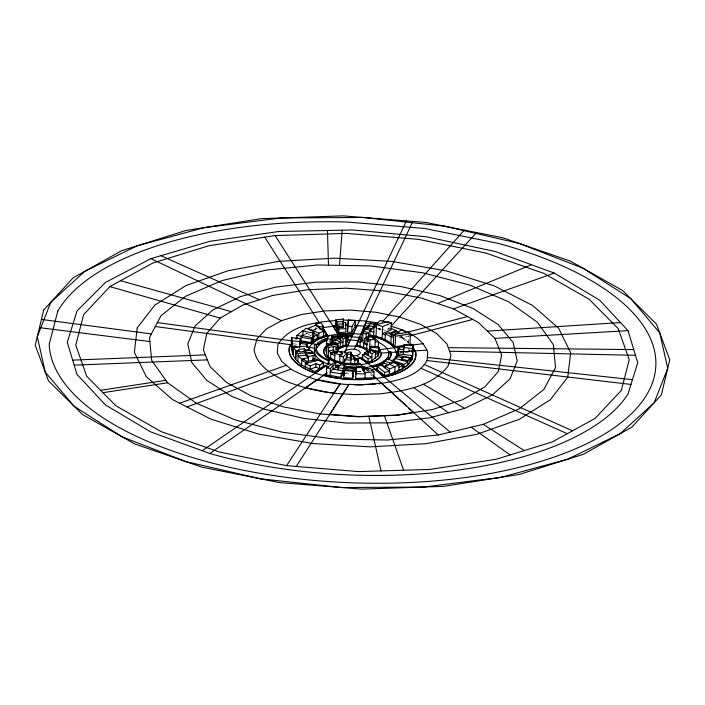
<?xml version="1.0" encoding="UTF-8"?>
<svg xmlns="http://www.w3.org/2000/svg" width="705" height="705" viewBox="0 0 705 705"><rect width="100%" height="100%" fill="white"/><g stroke="black" fill="none" stroke-linecap="round" stroke-linejoin="round"><path stroke-width="0.53" stroke-dasharray="3.52 2.64" d="M315.435 327.164L315.311 329.984L319.823 328.953M329.164 342.392L329.253 340.356M335.633 349.486L335.756 346.543M335.994 350.649L336.126 347.565M336.223 346.948L336.074 350.473L336.919 349.319M336.329 350.394L336.461 347.265M363.075 337.369L363.163 335.351M367.005 371.324L367.12 368.671M366.988 370.698L367.772 370.557L365.736 368.944M379.942 328.01L379.863 329.896L378.109 329.517M391.09 330.019L388.032 328.653L388.155 325.833M409.966 344.507L402.07 338.153L402.22 334.628M400.819 336.558L408.556 342.207M408.301 342.797L408.618 335.598M408.829 351.98L408.935 349.548M404.864 351.821L409.2 352.086L409.27 350.517L412.945 350.738M345.397 374.038L346.27 372.319M387.345 330.204L389.53 327.825M363.031 338.374L363.657 337.721M303.714 334.778L306.587 333.588L311.504 335.791M388.032 328.653L389.962 327.851M408.671 336.153L402.758 337.695L400.801 336.787M313.884 329.297L317.109 328.609M313.875 329.535L318.175 328.618M366.979 370.936L369.825 370.425M398.783 337.228L402.899 336.611M400.475 351.61L403.63 351.407M404.679 351.346L412.037 350.879M402.564 351.707L412.028 351.108M357.329 371.835L361.683 371.597M399.744 352.103L403.789 351.945M404.793 351.901L411.94 351.619M399.735 352.341L403.771 352.183M404.785 352.139L411.931 351.857M398.898 351.46L401.824 351.636M345.335 373.165L351.874 373.668M293.324 343.74L298.25 344.41M292.945 345.018L296.179 345.459M377.713 328.239L381.678 329.367M382.665 329.649L385.644 330.486M377.704 328.477L381.669 329.596M370.627 344.736L372.372 345.468M305.785 332.927L310.764 335.157M399.435 336.902L402.07 338.153M402.767 337.457L408.565 341.978M367.772 370.557L370.099 372.672M370.874 373.386L372.425 374.796M370.407 374.514L371.764 375.791M408.979 348.455L409.2 352.086M360.898 371.42A44.186 18.956 2.5 0 1 357.77 371.517M360.907 371.183A44.186 18.956 2.5 0 1 357.779 371.288"/><path stroke-width="1.06" d="M300.224 344.683L300.48 338.805L291.614 337.598L291.2 347.001L292.936 354.633L293.095 351.108L292.284 346.789L297.369 347.248M292.134 350.314L292.54 340.912L291.614 337.598M293.58 347.186L293.218 355.408L295.404 359.065L295.765 350.834L293.58 347.186L307.142 346.137L309.521 349.601L305.018 349.944L304.357 348.834L298.321 349.301L299.087 350.579L295.765 350.834M315.012 358.695L315.17 355.161L310.526 350.226L300.039 352.042L299.466 351.213L296.285 351.513L295.924 359.744L301.537 364.952L314.985 371.614L323.278 366.248L323.436 362.714L315.012 358.695L312.976 359.109L315.717 360.81M296.726 339.211L296.884 335.448L302.965 330.469M297.818 361.762L298.18 353.531L296.285 351.513M299.396 347.433L299.66 341.555L300.48 338.805M302.877 334.549L301.211 336.135L301.009 340.841L311.275 342.471L313.593 340.021L317.417 338.435L317.567 334.91L313.628 333.148M301.537 364.952L301.793 359.074L298.074 355.884L305.529 355.197L308.455 357.708L301.793 359.074M302.833 335.73L312.588 337.721L311.434 338.946L301.158 337.307L302.833 335.73L303.035 331.024L305.988 328.222L313.954 331.791L313.593 340.021M304.216 351.927L304.357 348.834M307.627 363.084L307.68 361.912L304.19 359.753L304.234 358.572M304.921 352.007L305.018 349.944M305.529 355.197L305.626 352.844M305.221 367.243L305.424 362.537L301.74 360.255L304.19 359.753M305.309 387.917L317.232 379.51L340.03 383.855L286.6 465.652L219.264 451.984L161.004 431.548L115.796 405.719L86.724 376.267L75.761 345.194L83.657 314.615L109.874 286.618L152.624 263.115L208.997 245.701L275.144 235.567L346.569 233.399L418.4 239.348L485.736 253.016L543.996 273.452L589.204 299.281L618.276 328.733L629.239 359.806L621.343 390.385L595.126 418.382L552.376 441.885L496.003 459.299L429.856 469.433L358.431 471.601L286.6 465.652M307.168 347.398L307.292 344.463L299.555 343.282M308.296 361.233L308.508 356.536L305.573 354.016L312.888 353.337M202.168 450.724L328.944 363.674L329.103 360.149A36.59 15.695 2.5 0 1 316.66 344.939L314.923 344.701A39.33 16.876 2.5 0 0 328.292 360.704L328.133 364.229A39.33 16.876 2.5 0 1 314.765 348.226L306.975 346.93M319.656 365.164L316.007 363.533L310.262 365.904L310.103 369.429L315.849 367.058L319.506 368.689L319.656 365.164L323.436 362.714M311.275 342.471L311.434 338.946M312.095 343.661C315.734 339.096 322.414 337.651 327.728 335.686L322.485 327.464M312.438 341.246L312.791 333.016L313.954 331.791M314.747 361.418L312.923 360.29L313.126 355.584M323.41 335.897L323.621 331.191L315.523 325.287L315.576 324.106L320.986 322.864L323.295 326.221L323.198 328.565L325.481 331.879L325.322 335.413L318.757 337.818L316.801 336.946M315.214 373.104L325.128 366.3M315.972 350.482A36.59 15.695 2.5 0 1 316.501 348.464L316.66 344.939M315.849 367.058L316.007 363.533M317.479 344.392L317.532 343.22A38.246 16.409 2.5 0 1 327.71 337.827M318.757 337.818L318.96 333.113L323.621 331.191M319.568 328.239L319.621 327.067L315.576 324.106M327.393 339.026A36.59 15.695 2.5 0 0 319.444 343.485L319.391 344.657L316.501 348.464M323.48 375.439L326.988 372.804M326.115 350.711L326.671 343.52L330.627 343.961L330.839 339.193L333.068 336.197L329.482 335.272L326.882 338.752L326.115 350.711L326.53 353.54M334.064 352.306L337.783 351.663L338.039 345.785L336.602 344.128L326.988 345.115L326.582 354.527L328.257 356.809L334.663 360.343L343.018 362.723L345.335 360.502M327.728 335.686L319.101 338.902L312.764 342.815L309.134 347.38M333.58 369.482L335.589 367.27L335.791 362.564L334.311 362.361L326.732 367.878L326.424 374.928L341.044 377.29L344.507 371.403M328.257 356.809L328.662 347.406L326.988 345.115M331.086 345.203L331.191 342.85L335.906 343.22L336.259 344.472M330.566 358.51L330.821 352.632L328.512 350.931L333.236 350.112L334.875 351.372L334.831 352.544M330.125 375.527L330.433 368.477L335.791 362.564M334.39 344.639L331.579 344.895L331.914 337.748M332.936 326.107L336.012 325.631M329.64 414.646L349.054 384.313L359.753 384.851L381.581 383.123L413.676 412.584M332.742 343.705L333.068 336.197M333.236 350.112L333.386 346.587M332.954 369.05L342.93 370.821L341.194 373.765L330.275 372.002L332.954 369.05L333.113 365.516M335.783 319.858L335.474 326.908L338.788 332.513L345.855 332.125L345.661 322.599L343.185 322.537L343.344 319.012L335.783 319.858L336.946 321.832L336.637 328.882M334.663 360.343L334.972 353.284L338.576 351.434L342.251 353.073L342.198 354.254L339.96 356.104L343.273 356.845L347.133 353.143L341.132 351.266L340.207 351.742M334.082 393.161L340.03 383.855M340.074 365.516L337.034 364.996L336.118 365.622L336.074 366.803A39.559 16.973 2.5 0 0 338.365 367.279M337.801 330.856L338.003 326.151L336.84 324.177L343.379 323.824L343.476 327.464L337.959 327.323L338.938 328.988L338.788 332.513M332.945 325.869L338.021 334.064L327.719 335.924L322.476 327.702L336.003 325.86M340.189 346.789L340.4 342.092L337.977 343.467L337.765 348.173L342.841 345.697L345.706 345.177L347.944 340.806L348.094 337.281L345.168 337.351M340.348 343.264L343 342.172L338.268 338.576L338.321 337.404L345.168 335.959L346.014 338.118L345.706 345.177M338.885 327.349L338.938 326.177M337.942 369.931L338.048 367.587L340.365 364.661L344.763 365.525L344.595 369.446M339.695 361.982L340.004 354.932L342.251 353.073M340.63 340.374L340.788 336.849L343.15 338.647L346.014 338.118M341.044 377.29L341.194 373.765M343.326 324.996L343.344 319.012M342.841 345.697L343.15 338.647M343.018 362.723L343.273 356.845M342.78 374.346L343.035 368.468L344.763 365.525M345.098 337.519L345.168 335.959M345.547 325.243L345.661 322.599M352.808 377.272L353.117 370.222L344.392 369.561L343.564 377.642L352.588 378.277L354.121 368.477L346.86 367.931L345.988 369.649M346.64 357.576L350.87 357.964L350.975 352.192L348.605 352.121L346.789 354.051L346.64 357.576L344.701 359.638L344.542 363.172L358.29 363.674L358.44 360.149L353.179 356.457M344.128 375.73L344.392 369.561M347.398 331.985L348.332 320.017L355.435 320.414L355.179 326.292L351.724 332.496L347.398 331.985L347.962 326.908M348.164 323.93L348.332 320.017M346.922 358.043L347.133 353.143M347.468 346.084L350.262 339.925L348.191 340.004M350.262 339.925L358.907 340.691M296.241 466.446L349.054 384.313M351.724 332.496L351.98 326.618L355.435 320.414M344.701 359.638L350.923 360.202L350.975 352.192M351.804 336.875L352.253 334.849A38.246 16.409 2.5 0 0 331.614 336.726M350.773 363.727L350.975 359.03L354.967 359.004L354.756 363.701M352.2 336.021L352.253 334.849M352.306 355.84L352.359 354.668L350.87 354.544M353.293 333.712L357.091 325.428L354.941 325.357M352.588 378.277L353.117 370.222M354.351 349.319L355.743 345.908A15.413 6.609 2.5 0 1 367.895 352.482M363.463 371.517L363.56 369.173L370.663 368.636L374.064 371.835L373.809 377.713L355.487 378.47L356.448 367.19L361.885 366.9L365.137 373.791L355.69 373.773M356.448 367.19L355.919 374.707M361.912 337.413L359.303 336.946L357.505 341.837L357.356 345.362L366.741 348.455L370.231 351.372L370.389 347.847L369.676 346.878L378.382 346.455L379.378 348.684L379.228 352.209M360.079 345.926L360.281 341.229L361.797 339.651L362.106 332.601L363.339 331.324L368.565 332.725L368.415 336.259M362.855 334.434A44.186 18.956 2.5 0 0 360.81 334.17L360.828 333.932A44.186 18.956 2.5 0 1 362.863 334.196M360.607 358.396L360.872 358.122A15.413 6.609 2.5 0 0 362.996 357.488M363.718 367.12L357.505 361.938M362.617 333.209L362.723 330.856L365.93 322.934L370.698 323.674M362.59 334.981L362.723 331.958M362.458 354.818L368.107 358.801L371.852 357.25L364.511 353.972L362.458 354.818L362.308 358.343L367.948 362.326L371.702 360.775L377.95 355.963L379.087 352.791L379.29 348.094L370.733 347.221L370.292 350.658L368.063 352.077M364.159 326.071L354.932 325.587M363.56 347.036L363.771 342.339L364.741 341.784M371.456 329.79L371.5 328.618L366.38 327.561L364.82 328.971L364.714 331.324L362.723 330.856M366.891 344.93L363.718 343.511L364.688 342.956L364.899 338.259L369.244 335.783L374.47 337.968L378.585 341.749L378.303 348.217M364.511 353.972L364.564 352.791L367.367 351.372L370.222 352.244M366.133 337.554L366.283 334.029L368.565 332.725M365.058 368.327L364.459 366.565L355.673 367.085L344.111 366.212M364.926 378.497L365.19 372.619L363.56 369.173M366.741 348.455L367.199 337.88L371.368 336.602L375.289 339.563L374.981 346.622M367.878 328.468L367.984 326.115L369.587 324.679M450.231 432.156L367.798 363.269A28.773 12.338 2.5 0 0 381.238 352.835L381.229 353.064A28.773 12.338 2.5 0 1 367.79 363.507L360.96 364.608A28.773 12.338 2.5 0 1 330.354 359.585A28.773 12.338 2.5 0 1 327.085 345.82M367.948 362.326L368.107 358.801M368.186 355.611L368.336 352.086L371.271 350.182L375.492 351.478L375.183 358.528M367.931 327.296L369.535 325.851L369.632 323.498L370.751 322.493L375.73 323.084L375.677 324.256L372.998 327.058L372.945 328.23L369.958 331.359L373.826 331.94M371.5 328.618L370.01 330.178L369.799 334.884C378.955 336.576 388.578 339.828 395.117 346.745L409.966 344.507L410.433 333.923L408.768 332.222L393.795 334.478L393.337 345.062M369.526 350.403L369.984 339.828L367.199 337.88M370.645 349.107L370.733 347.221M368.838 416.17L381 470.914M371.394 366.503L371.42 365.921L373.438 365.543A36.59 15.695 2.5 0 0 388.525 355.954L388.94 351.989L390.817 351.874L390.79 352.456A35.347 15.166 2.5 0 1 388.517 359.902M371.702 360.775L372.011 353.725L375.492 351.478M371.42 365.921L372.108 367.111A35.347 15.166 2.5 0 0 383.097 363.648M373.676 335.474L374.082 326.062L380.268 320.493L388.191 322.617M374.337 325.657L374.39 324.485L375.73 323.084M376.012 336.329L376.523 324.582L388.34 321.595L391.398 322.969L391.09 330.019L382.33 333.632L385.344 334.981M377.29 368.847L370.856 370.24M376.294 378.559L373.201 375.501M377.06 366.344L384.736 372.363L389.398 371.35L381.273 365.216L377.06 366.344L376.911 369.869L384.577 375.888L389.248 374.884L398.73 370.962L398.986 365.084L393.469 362.626L385.441 365.939L385.335 368.283M377.95 355.963L378.153 351.257L379.29 348.094M382.119 338.338L382.63 326.582L391.398 322.969M381.273 365.216L381.326 364.044L384.102 363.057L388.543 365.04M384.102 363.057L384.207 360.704L388.367 359.145L393.522 361.445L393.469 362.626M385.142 339.687L385.397 333.809L388.155 332.663L393.593 335.095M383.978 376.99L374.989 369.261M384.577 375.888L384.736 372.363M384.375 415.553L403.577 470.226M388.913 352.579L388.94 351.989M393.522 361.445L389.539 363.093L389.486 364.265L395.003 366.732L394.747 372.61M389.248 374.884L389.504 369.006L385.441 365.939M390.905 342.762L391.213 335.703L397.884 332.954L397.937 331.773L402.432 329.922L406.327 332.83M394.403 359.964A44.186 18.956 2.5 0 0 396.536 352.694L394.236 347.574A44.186 18.956 2.5 0 0 368.891 335.236M395.117 346.745L395.575 336.17L393.795 334.478M390.059 334.188L396.069 331.711L396.122 330.53L390.843 328.239M396.263 352.112L398.369 351.742M397.1 357.347L397.197 355.153L398.36 353.848L399.101 346.754L403.991 347.054L404.088 344.701L413.183 345.265L412.716 355.84M397.708 352.421L397.867 348.896L399.885 348.816M398.977 349.574L399.101 346.754M401.286 360.07L401.339 358.898L403.322 356.695L409.887 358.122L409.684 362.819L407.675 365.322L407.878 360.625L409.887 358.122M393.09 361.718L402.96 365.26L402.802 368.786L399.541 370.53M403.322 356.695L403.269 357.867L396.704 356.439L392.474 360.449L404.088 364.388L407.825 361.797L394.747 358.343M403.401 354.483L404.088 344.701M403.939 367.913L404.088 364.388M410.759 361.365L410.909 357.84L412.416 355.62L398.36 353.848M413.183 345.265L412.258 359.145L411.262 360.625M415.183 350.905L413.086 350.808M339.484 265.38L342.198 230.191M378.973 383.864C396.377 380.753 417.404 377.184 427.063 360.519L427.75 352.068C421.951 336.999 405.419 330.398 390.984 326.23L476.598 232.562M355.487 378.47L355.699 376.593M308.861 349.398L309.134 347.221M403.991 347.054L403.604 349.786L398.572 349.151M412.733 355.602L412.266 358.907L410.768 361.136M352.958 373.747L354.121 368.477M300.277 343.502L299.449 346.261L302.498 346.534M306.56 346.895L307.292 344.463M337.439 350.579A15.413 6.609 2.5 0 1 344.137 346.649L347.768 346.032L355.734 346.146L359.118 338.171M344.948 351.434L406.388 220.894M412.857 221.405L370.31 311.795L359.462 337.36L349.38 336.734A36.59 15.695 2.5 0 0 345.177 336.849M345.864 341.652L348.094 337.281M291.755 343.414L289.649 346.728A63.432 27.213 2.5 0 0 313.954 372.742C338.726 380.929 365.851 382.039 391.125 375.465A63.432 27.213 2.5 0 0 415.333 351.161L411.05 343.908M409.693 362.582L407.684 365.093L403.947 367.684L402.009 367.023M220.172 318.096L206.794 333.342L203.348 349.9L210.064 366.626L226.49 382.401L251.5 396.131L283.392 406.882L319.991 413.941L358.81 416.805L397.197 415.28L432.544 409.49L462.427 399.805L484.828 386.904L498.206 371.658L501.652 355.1L494.936 338.374L478.51 322.599L453.5 308.869L421.608 298.118L385.009 291.059L346.19 288.195L307.803 289.72L272.456 295.51L242.573 305.195L220.172 318.096L109.874 286.618M382.269 321.974L464.348 230.13M375.333 355.003L378.1 352.438L372.249 351.108M295.58 338.603L297.237 337.431M295.571 338.841L297.228 337.669M405.428 366.882L406.926 365.842M328.292 360.704L329.103 360.149M209.782 453.509A285.446 122.441 2.5 0 0 627.97 394.077L637.725 362.714L628.032 330.645L599.567 300.074L554.271 273.082L495.218 251.491L426.437 236.792L352.623 229.971L278.792 231.504L209.993 241.286L150.905 258.638L105.547 282.397L77.03 310.923L67.275 342.286L76.968 374.355L105.433 404.926L150.729 431.918L209.782 453.509L326.979 373.042M281.489 320.678L266.261 329.024L256.902 338.982L254.064 349.847C256.673 365.507 271.363 373.967 284.309 380.577C303.035 388.041 322.846 392.896 343.009 393.901L354.5 394.624L379.916 393.866L391.434 392.341C412.152 389.371 434.791 383.379 448.098 366.018L450.936 355.153L447.067 344.093L436.748 333.615L420.691 324.423L399.991 317.144L376.047 312.271L350.508 310.138L325.102 310.896L301.555 314.492L281.489 320.678L150.905 258.638M398.88 367.437L402.96 365.26M402.819 368.556L389.257 374.646L384.586 375.65L376.919 369.632M332.575 341.343L335.457 339.88L340.4 342.092M464.657 408.38L492.09 395.117L510.015 378.946L517.206 360.986L513.17 342.436L498.188 324.573L473.266 308.614L440.123 295.651L401.013 286.556L358.589 281.956L315.752 282.167L275.417 287.173L240.343 296.62L212.91 309.883L194.985 326.054L187.794 344.014L191.831 362.564L206.812 380.427L231.733 396.386L264.877 409.349L303.987 418.444L346.411 423.044L389.248 422.833L429.583 417.827L464.657 408.38L423.511 384.322M483.233 424.339L519.25 408.803L543.908 389.424L555.522 367.525L553.302 344.604L537.395 322.229L508.887 301.907L469.724 285.04L422.577 272.764L370.645 265.926L317.479 264.983L266.701 270.015L221.767 280.661L185.75 296.197L161.093 315.576L149.478 337.475L151.698 360.396L167.605 382.771L196.113 403.093L235.276 419.96L282.423 432.236L334.355 439.074L387.521 440.017L438.298 434.985L483.233 424.339L524.194 450.592M313.751 336.488L317.567 334.91M437.558 303.494L531.447 264.736M389.107 333.43L396.122 330.53M389.504 369.006L398.986 365.084M315.523 325.287L308.2 328.301L318.96 333.113M186.957 406.935L290.954 369.164C308.579 379.202 328.9 383.731 349.046 384.542M179.66 403.216L286.318 365.26M453.5 308.869L554.271 273.082M338.268 338.576L333.518 340.215L335.404 341.061M330.821 352.632L334.875 351.372M337.483 351.724L330.768 353.804L334.866 355.637M372.866 338.462L374.47 337.968M305.424 362.537L307.68 361.912M318.184 360.114L305.371 363.718L310.262 365.904M407.005 332.337L467.494 316.554M409.658 335.897L472.747 319.435M323.569 332.372L325.481 331.879M319.621 327.067L323.295 326.221M320.44 329.2L323.198 328.565M383.987 376.752L391.134 375.227A63.432 27.213 2.5 0 0 415.351 350.931M308.508 356.536L315.17 355.161M306.19 361.665L312.923 360.29M364.943 367.71L373.421 366.124A36.59 15.695 2.5 0 0 376.637 365.155M328.662 347.406L338.039 345.785M347.477 345.847L344.146 346.411A15.413 6.609 2.5 0 0 337.448 350.341M360.863 358.351L355.258 359.048M413.685 412.346L397.215 415.051L358.819 416.567L329.649 414.417M100.603 390.323L165.86 380.321M102.93 392.685L167.605 382.771M395.575 336.17L410.433 333.923M394.236 347.574L404.547 346.102M409.702 345.362L423.308 343.652M399.382 347.071L379.986 349.61L381.229 353.064L398.36 351.98M401.445 346.772L404.538 346.331M298.18 353.531L312.941 352.165M365.19 372.619L374.064 371.835M376.303 378.321C358.722 380.303 340.621 379.898 323.498 375.21M335.871 320.511C315.232 322.167 289.887 325.384 277.937 344.481L277.25 352.932L281.692 361.348L290.954 369.164M343.168 320.044L364.978 320.916L377.739 323.04M487.393 331.121L620.506 322.564M413.077 351.046L426.754 350.173M364.018 384.815L354.395 384.815M367.226 384.613L375.765 384.066M494.936 338.374L628.032 330.645M336.946 321.832L343.485 321.471M338.938 328.988L346.014 328.601M338.03 333.826L353.302 333.474M369.984 339.828L375.289 339.563M375.183 341.916L378.585 341.749M72.668 360.132L205.349 354.888M74.184 365.137L207.349 359.876M358.44 360.149L354.915 360.176L353.346 357.576M448.31 347.662L633.76 349.583M449.561 351.222L635.487 355.311M338.003 326.151L343.52 326.292M345.265 325.014L347.415 325.084M345.256 325.243L347.406 325.322M351.857 335.695L349.433 335.562A36.59 15.695 2.5 0 0 332.619 337.448M360.81 334.17L349.31 333.465L338.021 334.064L275.144 235.567M343.873 370.592L352.897 371.227M330.143 345.124L326.371 344.833L326.785 347.662M334.091 392.923L328.962 392.491L305.318 387.688M292.54 340.912L299.66 341.555M346.789 354.051L351.028 354.439M427.309 357.453L632.455 379.66M326.882 338.752L330.839 339.193M427.063 360.519L630.975 384.428M347.653 326.107L351.98 326.618M403.709 347.433L412.725 348.561M39.454 327.64L149.874 341.555M41.419 319.435L151.363 333.914M364.423 325.631L367.984 326.115M364.326 327.984L366.098 328.23M317.532 343.22L319.444 343.485M299.528 341.714L312.103 343.432M157.356 322.608L291.112 340.806M299.519 341.951L319.391 344.657A36.59 15.695 2.5 0 1 327.34 340.207M155.285 326.53L290.786 344.727L289.658 346.49A63.432 27.213 2.5 0 0 313.963 372.504L315.223 372.866M296.884 335.448L301.211 336.135M326.732 367.878L330.433 368.477M338.048 367.587L343.035 368.468M397.197 355.153L410.909 357.84M335.589 367.27L338.365 367.816M303.035 331.024L312.791 333.016M369.632 323.498L374.39 324.485M369.535 325.851L374.285 326.829M358.695 338.241L362.414 339.017M358.642 339.422L362.361 340.189M357.505 341.837L360.229 342.401M370.345 349.486L378.153 351.257M372.998 327.058L374.989 327.517M364.82 328.971L370.01 330.178M332.813 342.137L337.977 343.467M401.339 358.898L407.878 360.625M120.573 280.731L231.372 311.645M328.944 363.674L331.958 364.608M334.981 365.551L336.99 366.168M360.281 341.229L363.771 342.339M323.63 365.587L325.137 366.062M323.621 365.816L328.116 367.252M376.523 324.582L382.63 326.582M334.972 353.284L340.004 354.932M362.106 332.601L366.283 334.029M361.797 339.651L365.137 340.797M374.082 326.062L376.417 326.926M424.172 364.467L572.522 430.808M364.899 338.259L367.534 339.431M364.688 342.956L367.331 344.137M421.29 368.415L567.269 433.698M160.907 255.704L259.396 299.748M368.336 352.086L372.011 353.725M384.207 360.704L389.539 363.093M364.564 352.791L368.239 354.43M396.069 331.711L397.832 332.54M385.397 333.809L391.16 336.884M368.133 339.361L367.552 338.955L367.481 340.735L368.054 341.132M357.497 362.167L360.96 364.608M360.616 358.166L367.798 363.269M356.527 355.496L367.79 363.507M471.169 427.204L510.094 454.945M413.474 387.415L448.398 412.76M397.937 331.773L400.449 333.606M381.326 364.044L385.388 367.111M338.321 337.404L340.682 339.202M373.192 375.73L406.529 406.071M408.909 408.239L438.298 434.985M368.521 369.067L367.164 367.79L361.832 368.072L363.057 370.663M391.213 335.703L393.637 338.003M264.745 237.162L319.136 322.467M352.359 354.668L354.967 359.004M396.272 351.874L396.545 352.465A44.186 18.956 2.5 0 1 394.412 359.726M397.867 348.896L398.554 350.605M397.717 352.183L398.748 354.747M331.191 342.85L331.579 344.895M307.072 344.304L307.239 345.635M343.185 322.537L343.476 327.464M327.464 230.491L328.486 265.186M355.69 371.535A44.186 18.956 2.5 0 1 353.602 371.5M368.882 335.465A44.186 18.956 2.5 0 1 394.21 347.768M385.609 360.343A36.59 15.695 2.5 0 0 388.499 356.536L388.931 352.456L386.878 348.376A36.59 15.695 2.5 0 0 378.074 342.181M384.904 360.925A36.59 15.695 2.5 0 1 383.3 362.062M332.566 338.62A36.59 15.695 2.5 0 1 338.946 337.431M340.057 337.29A36.59 15.695 2.5 0 1 342.066 337.078M355.734 346.146A15.413 6.609 2.5 0 1 367.155 350.993M345.036 353.17A7.781 3.34 2.5 0 1 350.984 349.169A7.781 3.34 2.5 0 1 360.229 352.412A7.781 3.34 2.5 0 1 352.667 355.849M355.399 368.874A39.559 16.973 2.5 0 1 352.932 368.847M347.168 368.512A39.559 16.973 2.5 0 1 345.529 368.354M360.969 364.37A28.773 12.338 2.5 0 1 330.971 359.682A28.773 12.338 2.5 0 1 326.274 346.278M355.699 371.297A44.186 18.956 2.5 0 1 353.619 371.262M365.111 367.155A39.559 16.973 2.5 0 1 357.911 367.666M357.091 367.684A39.559 16.973 2.5 0 1 345.582 367.182M338.418 366.106A39.559 16.973 2.5 0 1 336.118 365.622M390.817 351.874A35.347 15.166 2.5 0 1 388.543 359.312M384.569 362.3A35.347 15.166 2.5 0 1 372.134 366.521M367.437 338.664L367.34 340.903L368.177 341.484L368.274 339.246L367.437 338.664M137.228 327.878L134.347 352.288L146.332 376.708L172.373 399.488L210.68 419.061L258.656 434.095L313.029 443.577L370.09 446.847L425.952 443.683L476.809 434.315L519.188 419.36L550.217 399.858L567.772 377.122L570.653 352.712L558.668 328.292L532.627 305.512L494.32 285.939L446.344 270.905L391.971 261.423L334.91 258.153L279.048 261.317L228.191 270.685L185.812 285.64L154.783 305.142L137.228 327.878M43.657 310.085L35.25 345.194L48.469 380.806L82.406 414.487L134.743 443.938L201.93 467.168L279.365 482.572L361.797 489.12L443.586 486.362L519.18 474.474L583.405 454.276L631.891 427.142L661.343 394.915L669.75 359.806L656.531 324.194L622.594 290.513L570.257 261.062L503.07 237.832L425.635 222.428L343.203 215.88L261.414 218.638L185.82 230.526L121.595 250.724L73.108 277.858L43.657 310.085M57.828 310.976L49.174 344.489A303.635 130.24 2.5 0 0 509.794 469.556A303.635 130.24 2.5 0 0 498.541 243.454L424.727 228.482L346.005 221.96A303.635 130.24 2.5 0 0 57.828 310.976M50.804 302.26L37.286 336.673L45.261 372.161L74.166 406.309L122.035 436.792L185.618 461.528L260.568 478.836L341.784 487.534L423.731 487.032L500.832 477.355L567.816 459.175L620.127 433.725L654.196 402.74L667.714 368.327L659.739 332.839L630.834 298.691L582.964 268.208L519.382 243.472L444.432 226.164L363.216 217.466L281.269 217.968L204.168 227.644L137.184 245.825L84.873 271.275L50.804 302.26"/></g></svg>
